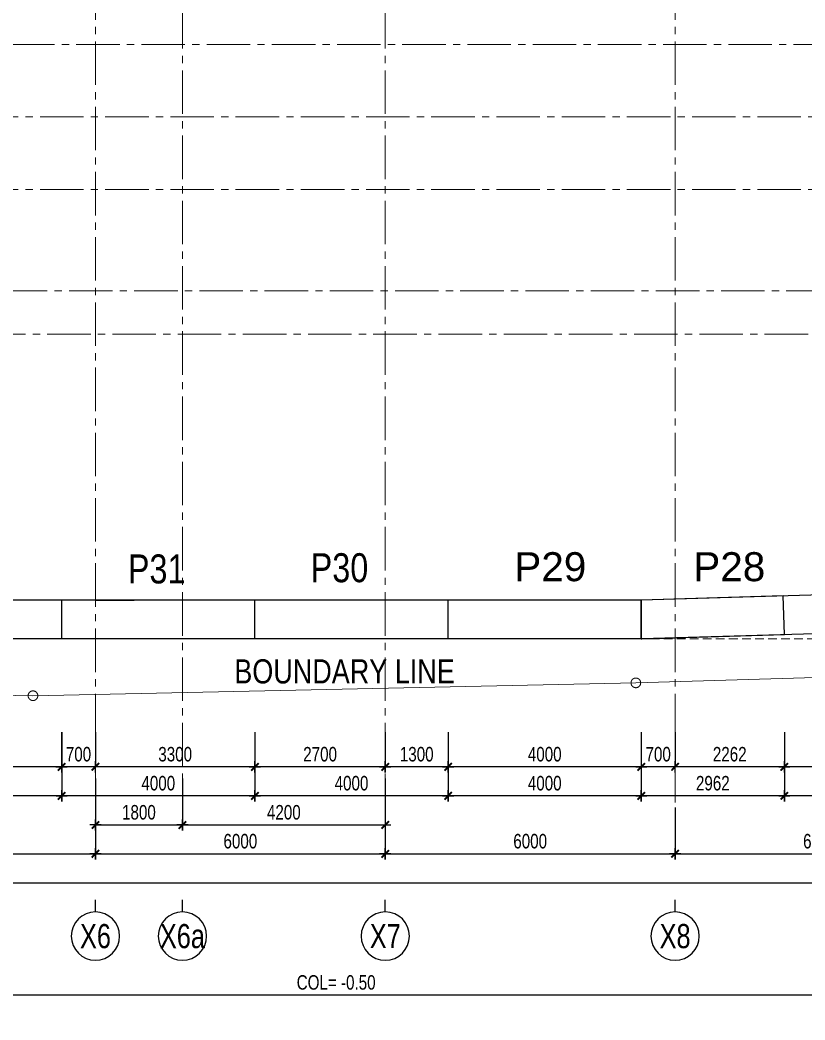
# Model space of a CAD drawing. Header units: millimetres. Extents: x 2611025 to 4139346, y -89870 to 101087.
# Drawn here: x 2686110 to 2702361, y 46563 to 67258 of the extents above; entities that cross this region are included whole.
import ezdxf
from ezdxf.enums import TextEntityAlignment as Align

# ---------------------------------------------------------------- set-up
doc = ezdxf.new("R2010")
doc.units = ezdxf.units.MM
doc.header["$LTSCALE"] = 1200
doc.header["$PDMODE"] = 35
for name, pattern in [('$$DASHED$$', [0.75, 0.5, -0.25]), ('CENTER2', [1.125, 0.75, -0.125, 0.125, -0.125]), ('ChainLines2', [3230, 2800, -140, 150, -140])]:
    doc.linetypes.add(name, pattern=pattern)
for name, color, linetype, lineweight in [('2D_SIKITI', 6, 'ChainLines2', 20), ('BOUND', 3, 'Continuous', 20), ('ESB_TEXT', 3, 'Continuous', 20), ('K-THUOC', 1, 'Continuous', 18)]:
    doc.layers.add(name, color=color, linetype=linetype, lineweight=lineweight)
for name, color, linetype in [('CDC.01.AXIS', 160, 'CENTER2'), ('CDC.02.DIM', 1, 'Continuous'), ('CDC.06.TEXT', 2, 'Continuous'), ('WALL-RC', 2, 'Continuous')]:
    doc.layers.add(name, color=color, linetype=linetype)
doc.styles.add('1', font='arial.ttf', dxfattribs={"width": 0.75})
doc.styles.add('Arial', font='arial.ttf', dxfattribs={"height": 480})
doc.styles.add('BIGTEXT', font='arial.ttf', dxfattribs={"width": 0.8})
doc.styles.add('DIMTEXT', font='romans.shx', dxfattribs={"width": 0.8})
doc.styles.add('ESB_ARIAL', font='arial.ttf', dxfattribs={"width": 0.8})
doc.styles.add('SMTEXT', font='arial.ttf', dxfattribs={"width": 0.75})
doc.dimstyles.new('120X1', dxfattribs={"dimscale": 120, "dimtxt": 2.5, "dimasz": 0.008, "dimexe": 0, "dimexo": 0, "dimgap": 0.9, "dimtad": 1, "dimdec": 0, "dimzin": 13, "dimdsep": 46, "dimtxsty": '1', "dimblk1": 'CHEO', "dimblk2": 'CHEO', "dimsah": 1, "dimcen": 0, "dimclrd": 256, "dimclre": 256, "dimclrt": 3, "dimadec": 0, "dimazin": 0, "dimtfac": 1, "dimtdec": 0, "dimtix": 1, "dimtmove": 2, "dimatfit": 3, "dimldrblk": 'CHEO', "dimfxl": 8, "dimfxlon": 1, "dimtolj": 1, "dimtzin": 13, "dimarcsym": 0})
doc.dimstyles.new('BSV1-100', dxfattribs={"dimtxt": 300, "dimasz": 250, "dimexe": 200, "dimexo": 0, "dimgap": 108, "dimtad": 1, "dimdec": 0, "dimdsep": 46, "dimtxsty": 'SMTEXT', "dimblk": 'ARCHTICK', "dimcen": 100, "dimdle": 250, "dimclrd": 256, "dimclre": 256, "dimclrt": 1, "dimadec": 0, "dimazin": 0, "dimtfac": 1, "dimtdec": 0, "dimtix": 1, "dimtmove": 2, "dimatfit": 3, "dimfxl": 720, "dimfxlon": 1, "dimtolj": 1, "dimtzin": 0, "dimarcsym": 0})
doc.dimstyles.new('BSV100', dxfattribs={"dimscale": 1.5, "dimtxt": 300, "dimasz": 250, "dimexe": 200, "dimexo": 0, "dimgap": 108, "dimtad": 1, "dimdec": 0, "dimdsep": 46, "dimtxsty": 'SMTEXT', "dimblk": 'ARCHTICK', "dimcen": 100, "dimdle": 250, "dimclrd": 256, "dimclre": 256, "dimclrt": 2, "dimadec": 0, "dimazin": 0, "dimtfac": 1, "dimtdec": 0, "dimtix": 1, "dimtmove": 2, "dimatfit": 3, "dimfxl": 550, "dimfxlon": 1, "dimtolj": 1, "dimtzin": 0, "dimarcsym": 0})

# ---------------------------------------------------------------- blocks, each defined once
blk = doc.blocks.new('_ArchTick')
at = {"color": 0, "linetype": 'ByBlock', "const_width": 0.15}
blk.add_lwpolyline([(-0.5, -0.5), (0.5, 0.5)], dxfattribs=at)
blk = doc.blocks.new('*D1680')
at = {"layer": 'BOUND', "lineweight": -2, "transparency": 16777216}
for p, q in [((2672487, 47796), (2672487, 46876)), ((2712822, 47796), (2712822, 46876)), ((2713072, 47076), (2672237, 47076))]:
    blk.add_line(p, q, dxfattribs=at)
at = {"layer": 'Defpoints', "color": 0, "transparency": 16777216}
for p in [(2672487, 55135), (2712822, 55135), (2672487, 47076)]:
    blk.add_point(p, dxfattribs=at)
at = {"layer": 'BOUND', "lineweight": -2, "transparency": 16777216, "xscale": 250, "yscale": 250, "zscale": 250, "rotation": 180}
blk.add_blockref('_ArchTick', (2672487, 47076), dxfattribs=at)
at = {"layer": 'BOUND', "lineweight": -2, "transparency": 16777216, "xscale": 250, "yscale": 250, "zscale": 250}
blk.add_blockref('_ArchTick', (2712822, 47076), dxfattribs=at)
at = {"layer": 'BOUND', "color": 1, "transparency": 16777216, "insert": (2692655, 47339), "char_height": 300, "attachment_point": 5, "style": 'SMTEXT'}
blk.add_mtext('\\A1;COL= -0.50', dxfattribs=at)
blk = doc.blocks.new('*D1693')
at = {"layer": 'Defpoints', "color": 0, "transparency": 16777216}
for p in [(2712822, 55135), (2698985, 54873), (2698985, 45468)]:
    blk.add_point(p, dxfattribs=at)
at = {"layer": 'K-THUOC', "lineweight": -2, "transparency": 16777216}
for p, q in [((2698985, 46293), (2698985, 45168)), ((2712822, 46293), (2712822, 45168)), ((2713197, 45468), (2698610, 45468))]:
    blk.add_line(p, q, dxfattribs=at)
at = {"layer": 'K-THUOC', "lineweight": -2, "transparency": 16777216, "xscale": 375, "yscale": 375, "zscale": 375, "rotation": 180}
blk.add_blockref('_ArchTick', (2698985, 45468), dxfattribs=at)
at = {"layer": 'K-THUOC', "lineweight": -2, "transparency": 16777216, "xscale": 375, "yscale": 375, "zscale": 375}
blk.add_blockref('_ArchTick', (2712822, 45468), dxfattribs=at)
at = {"layer": 'K-THUOC', "color": 2, "transparency": 16777216, "char_height": 300, "attachment_point": 5, "style": 'DIMTEXT'}
for s, insert in [('\\A1;X8&Y1a AREA-TYPE 2', (2705904, 45780)), ('\\A1;SC=45 KN/m', (2705904, 45078))]:
    blk.add_mtext(s, dxfattribs=dict(at, insert=insert))
blk = doc.blocks.new('*D1694')
at = {"layer": 'Defpoints', "color": 0, "transparency": 16777216}
for p in [(2678987, 55135), (2698985, 55135), (2678987, 45468)]:
    blk.add_point(p, dxfattribs=at)
at = {"layer": 'K-THUOC', "lineweight": -2, "transparency": 16777216}
for p, q in [((2678987, 46293), (2678987, 45168)), ((2698985, 46293), (2698985, 45168)), ((2699360, 45468), (2678612, 45468))]:
    blk.add_line(p, q, dxfattribs=at)
at = {"layer": 'K-THUOC', "lineweight": -2, "transparency": 16777216, "xscale": 375, "yscale": 375, "zscale": 375, "rotation": 180}
blk.add_blockref('_ArchTick', (2678987, 45468), dxfattribs=at)
at = {"layer": 'K-THUOC', "lineweight": -2, "transparency": 16777216, "xscale": 375, "yscale": 375, "zscale": 375}
blk.add_blockref('_ArchTick', (2698985, 45468), dxfattribs=at)
at = {"layer": 'K-THUOC', "color": 2, "transparency": 16777216, "char_height": 300, "attachment_point": 5, "style": 'DIMTEXT'}
for s, insert in [('\\A1;RAMP AREA - TYPE 4', (2688986, 45780)), ('\\A1;SC=45 KN/m', (2688986, 45078))]:
    blk.add_mtext(s, dxfattribs=dict(at, insert=insert))
blk = doc.blocks.new('CHEO')
at = {"layer": 'CDC.02.DIM'}
for points in [[(-121, 0), (121, 0)], [(0, 121), (0, -121)]]:
    blk.add_lwpolyline(points, dxfattribs=at)
at = {"layer": 'CDC.02.DIM', "const_width": 40}
blk.add_lwpolyline([(80, 80), (-80, -81)], dxfattribs=at)
blk = doc.blocks.new('*D1811')
at = {"layer": 'CDC.02.DIM', "lineweight": -2, "transparency": 16777216}
for p, q in [((2681672, 50961), (2681672, 50001)), ((2687672, 50961), (2687672, 50001)), ((2681673, 50001), (2687671, 50001))]:
    blk.add_line(p, q, dxfattribs=at)
at = {"layer": 'Defpoints', "color": 0, "transparency": 16777216}
for p in [(2681672, 52519), (2687672, 52519), (2687672, 50001)]:
    blk.add_point(p, dxfattribs=at)
at = {"layer": 'CDC.02.DIM', "lineweight": -2, "transparency": 16777216, "xscale": 0.96, "yscale": 0.96, "zscale": 0.96, "rotation": 180}
blk.add_blockref('CHEO', (2681672, 50001), dxfattribs=at)
at = {"layer": 'CDC.02.DIM', "lineweight": -2, "transparency": 16777216, "xscale": 0.96, "yscale": 0.96, "zscale": 0.96}
blk.add_blockref('CHEO', (2687672, 50001), dxfattribs=at)
at = {"layer": 'CDC.02.DIM', "color": 3, "transparency": 16777216, "insert": (2684672, 50262), "char_height": 300, "attachment_point": 5, "style": '1'}
blk.add_mtext('\\A1;6000', dxfattribs=at)
blk = doc.blocks.new('*D1812')
at = {"layer": 'CDC.02.DIM', "lineweight": -2, "transparency": 16777216}
for p, q in [((2687672, 50961), (2687672, 50001)), ((2693672, 50961), (2693672, 50001)), ((2687673, 50001), (2693671, 50001))]:
    blk.add_line(p, q, dxfattribs=at)
at = {"layer": 'Defpoints', "color": 0, "transparency": 16777216}
for p in [(2687672, 52519), (2693672, 52519), (2693672, 50001)]:
    blk.add_point(p, dxfattribs=at)
at = {"layer": 'CDC.02.DIM', "lineweight": -2, "transparency": 16777216, "xscale": 0.96, "yscale": 0.96, "zscale": 0.96, "rotation": 180}
blk.add_blockref('CHEO', (2687672, 50001), dxfattribs=at)
at = {"layer": 'CDC.02.DIM', "lineweight": -2, "transparency": 16777216, "xscale": 0.96, "yscale": 0.96, "zscale": 0.96}
blk.add_blockref('CHEO', (2693672, 50001), dxfattribs=at)
at = {"layer": 'CDC.02.DIM', "color": 3, "transparency": 16777216, "insert": (2690672, 50262), "char_height": 300, "attachment_point": 5, "style": '1'}
blk.add_mtext('\\A1;6000', dxfattribs=at)
blk = doc.blocks.new('*D1813')
at = {"layer": 'CDC.02.DIM', "lineweight": -2, "transparency": 16777216}
for p, q in [((2693672, 50961), (2693672, 50001)), ((2699672, 50961), (2699672, 50001)), ((2693673, 50001), (2699671, 50001))]:
    blk.add_line(p, q, dxfattribs=at)
at = {"layer": 'Defpoints', "color": 0, "transparency": 16777216}
for p in [(2693672, 52519), (2699672, 52519), (2699672, 50001)]:
    blk.add_point(p, dxfattribs=at)
at = {"layer": 'CDC.02.DIM', "lineweight": -2, "transparency": 16777216, "xscale": 0.96, "yscale": 0.96, "zscale": 0.96, "rotation": 180}
blk.add_blockref('CHEO', (2693672, 50001), dxfattribs=at)
at = {"layer": 'CDC.02.DIM', "lineweight": -2, "transparency": 16777216, "xscale": 0.96, "yscale": 0.96, "zscale": 0.96}
blk.add_blockref('CHEO', (2699672, 50001), dxfattribs=at)
at = {"layer": 'CDC.02.DIM', "color": 3, "transparency": 16777216, "insert": (2696672, 50262), "char_height": 300, "attachment_point": 5, "style": '1'}
blk.add_mtext('\\A1;6000', dxfattribs=at)
blk = doc.blocks.new('*D1814')
at = {"layer": 'CDC.02.DIM', "lineweight": -2, "transparency": 16777216}
for p, q in [((2699672, 50961), (2699672, 50001)), ((2705672, 50961), (2705672, 50001)), ((2699673, 50001), (2705671, 50001))]:
    blk.add_line(p, q, dxfattribs=at)
at = {"layer": 'Defpoints', "color": 0, "transparency": 16777216}
for p in [(2699672, 52519), (2705672, 52519), (2705672, 50001)]:
    blk.add_point(p, dxfattribs=at)
at = {"layer": 'CDC.02.DIM', "lineweight": -2, "transparency": 16777216, "xscale": 0.96, "yscale": 0.96, "zscale": 0.96, "rotation": 180}
blk.add_blockref('CHEO', (2699672, 50001), dxfattribs=at)
at = {"layer": 'CDC.02.DIM', "lineweight": -2, "transparency": 16777216, "xscale": 0.96, "yscale": 0.96, "zscale": 0.96}
blk.add_blockref('CHEO', (2705672, 50001), dxfattribs=at)
at = {"layer": 'CDC.02.DIM', "color": 3, "transparency": 16777216, "insert": (2702672, 50262), "char_height": 300, "attachment_point": 5, "style": '1'}
blk.add_mtext('\\A1;6000', dxfattribs=at)
blk = doc.blocks.new('_Axis name')
at = {"layer": 'CDC.02.DIM'}
blk.add_line((0, 2.5), (0, 0), dxfattribs=at)
blk.add_circle((0, 7.5), 5, dxfattribs=at)
at = {"layer": 'CDC.02.DIM', "style": 'BIGTEXT', "width": 0.75}
blk.add_attdef('.', text='', height=5, dxfattribs=at).set_placement((0, 7.5), align=Align.MIDDLE)
blk = doc.blocks.new('*D1815')
at = {"layer": 'CDC.02.DIM', "lineweight": -2, "transparency": 16777216}
for p, q in [((2657672, 50361), (2657672, 49401)), ((2705672, 50361), (2705672, 49401)), ((2657673, 49401), (2705671, 49401))]:
    blk.add_line(p, q, dxfattribs=at)
at = {"layer": 'Defpoints', "color": 0, "transparency": 16777216}
for p in [(2657672, 52519), (2705672, 52519), (2705672, 49401)]:
    blk.add_point(p, dxfattribs=at)
at = {"layer": 'CDC.02.DIM', "lineweight": -2, "transparency": 16777216, "xscale": 0.96, "yscale": 0.96, "zscale": 0.96, "rotation": 180}
blk.add_blockref('CHEO', (2657672, 49401), dxfattribs=at)
at = {"layer": 'CDC.02.DIM', "lineweight": -2, "transparency": 16777216, "xscale": 0.96, "yscale": 0.96, "zscale": 0.96}
blk.add_blockref('CHEO', (2705672, 49401), dxfattribs=at)
at = {"layer": 'CDC.02.DIM', "color": 3, "transparency": 16777216, "insert": (2681672, 49662), "char_height": 300, "attachment_point": 5, "style": '1'}
blk.add_mtext('\\A1;48000', dxfattribs=at)
blk = doc.blocks.new('*D1820')
at = {"layer": 'CDC.02.DIM', "lineweight": -2, "transparency": 16777216}
for p, q in [((2687672, 51559), (2687672, 50599)), ((2689472, 51559), (2689472, 50599)), ((2687673, 50599), (2689471, 50599))]:
    blk.add_line(p, q, dxfattribs=at)
at = {"layer": 'Defpoints', "color": 0, "transparency": 16777216}
for p in [(2687672, 52519), (2689472, 52519), (2689472, 50599)]:
    blk.add_point(p, dxfattribs=at)
at = {"layer": 'CDC.02.DIM', "lineweight": -2, "transparency": 16777216, "xscale": 0.96, "yscale": 0.96, "zscale": 0.96, "rotation": 180}
blk.add_blockref('CHEO', (2687672, 50599), dxfattribs=at)
at = {"layer": 'CDC.02.DIM', "lineweight": -2, "transparency": 16777216, "xscale": 0.96, "yscale": 0.96, "zscale": 0.96}
blk.add_blockref('CHEO', (2689472, 50599), dxfattribs=at)
at = {"layer": 'CDC.02.DIM', "color": 3, "transparency": 16777216, "insert": (2688572, 50860), "char_height": 300, "attachment_point": 5, "style": '1'}
blk.add_mtext('\\A1;1800', dxfattribs=at)
blk = doc.blocks.new('*D1821')
at = {"layer": 'CDC.02.DIM', "lineweight": -2, "transparency": 16777216}
for p, q in [((2689472, 51559), (2689472, 50599)), ((2693672, 51559), (2693672, 50599)), ((2689473, 50599), (2693671, 50599))]:
    blk.add_line(p, q, dxfattribs=at)
at = {"layer": 'Defpoints', "color": 0, "transparency": 16777216}
for p in [(2689472, 52519), (2693672, 52519), (2693672, 50599)]:
    blk.add_point(p, dxfattribs=at)
at = {"layer": 'CDC.02.DIM', "lineweight": -2, "transparency": 16777216, "xscale": 0.96, "yscale": 0.96, "zscale": 0.96, "rotation": 180}
blk.add_blockref('CHEO', (2689472, 50599), dxfattribs=at)
at = {"layer": 'CDC.02.DIM', "lineweight": -2, "transparency": 16777216, "xscale": 0.96, "yscale": 0.96, "zscale": 0.96}
blk.add_blockref('CHEO', (2693672, 50599), dxfattribs=at)
at = {"layer": 'CDC.02.DIM', "color": 3, "transparency": 16777216, "insert": (2691572, 50860), "char_height": 300, "attachment_point": 5, "style": '1'}
blk.add_mtext('\\A1;4200', dxfattribs=at)
blk = doc.blocks.new('*D1828')
at = {"layer": 'CDC.02.DIM', "lineweight": -2, "transparency": 16777216}
for p, q in [((2701934, 52519), (2701934, 51801)), ((2704883, 52519), (2704883, 51801)), ((2704882, 51801), (2701935, 51801))]:
    blk.add_line(p, q, dxfattribs=at)
at = {"layer": 'Defpoints', "color": 0, "transparency": 16777216}
for p in [(2701934, 52519), (2704883, 52519), (2701934, 51801)]:
    blk.add_point(p, dxfattribs=at)
at = {"layer": 'CDC.02.DIM', "lineweight": -2, "transparency": 16777216, "xscale": 0.96, "yscale": 0.96, "zscale": 0.96, "rotation": 180}
blk.add_blockref('CHEO', (2701934, 51801), dxfattribs=at)
at = {"layer": 'CDC.02.DIM', "lineweight": -2, "transparency": 16777216, "xscale": 0.96, "yscale": 0.96, "zscale": 0.96}
blk.add_blockref('CHEO', (2704883, 51801), dxfattribs=at)
at = {"layer": 'CDC.02.DIM', "color": 3, "transparency": 16777216, "insert": (2703409, 52062), "char_height": 300, "attachment_point": 5, "style": '1'}
blk.add_mtext('\\A1;2949', dxfattribs=at)
blk = doc.blocks.new('*D1829')
at = {"layer": 'CDC.02.DIM', "lineweight": -2, "transparency": 16777216}
for p, q in [((2699672, 52519), (2699672, 51801)), ((2701934, 52519), (2701934, 51801)), ((2701933, 51801), (2699673, 51801))]:
    blk.add_line(p, q, dxfattribs=at)
at = {"layer": 'Defpoints', "color": 0, "transparency": 16777216}
for p in [(2699672, 52519), (2701934, 52519), (2699672, 51801)]:
    blk.add_point(p, dxfattribs=at)
at = {"layer": 'CDC.02.DIM', "lineweight": -2, "transparency": 16777216, "xscale": 0.96, "yscale": 0.96, "zscale": 0.96, "rotation": 180}
blk.add_blockref('CHEO', (2699672, 51801), dxfattribs=at)
at = {"layer": 'CDC.02.DIM', "lineweight": -2, "transparency": 16777216, "xscale": 0.96, "yscale": 0.96, "zscale": 0.96}
blk.add_blockref('CHEO', (2701934, 51801), dxfattribs=at)
at = {"layer": 'CDC.02.DIM', "color": 3, "transparency": 16777216, "insert": (2700803, 52062), "char_height": 300, "attachment_point": 5, "style": '1'}
blk.add_mtext('\\A1;2262', dxfattribs=at)
blk = doc.blocks.new('*D1830')
at = {"layer": 'CDC.02.DIM', "lineweight": -2, "transparency": 16777216}
for p, q in [((2698972, 52519), (2698972, 51801)), ((2699672, 52519), (2699672, 51801)), ((2698971, 51801), (2698970, 51801)), ((2699672, 51801), (2698972, 51801)), ((2699673, 51801), (2699674, 51801))]:
    blk.add_line(p, q, dxfattribs=at)
at = {"layer": 'Defpoints', "color": 0, "transparency": 16777216}
for p in [(2698972, 52519), (2699672, 52519), (2698972, 51801)]:
    blk.add_point(p, dxfattribs=at)
at = {"layer": 'CDC.02.DIM', "lineweight": -2, "transparency": 16777216, "xscale": 0.96, "yscale": 0.96, "zscale": 0.96}
blk.add_blockref('CHEO', (2698972, 51801), dxfattribs=at)
at = {"layer": 'CDC.02.DIM', "lineweight": -2, "transparency": 16777216, "xscale": 0.96, "yscale": 0.96, "zscale": 0.96, "rotation": 180}
blk.add_blockref('CHEO', (2699672, 51801), dxfattribs=at)
at = {"layer": 'CDC.02.DIM', "color": 3, "transparency": 16777216, "insert": (2699322, 52062), "char_height": 300, "attachment_point": 5, "style": '1'}
blk.add_mtext('\\A1;700', dxfattribs=at)
blk = doc.blocks.new('*D1831')
at = {"layer": 'CDC.02.DIM', "lineweight": -2, "transparency": 16777216}
for p, q in [((2694973, 52519), (2694973, 51801)), ((2698972, 52519), (2698972, 51801)), ((2698971, 51801), (2694974, 51801))]:
    blk.add_line(p, q, dxfattribs=at)
at = {"layer": 'Defpoints', "color": 0, "transparency": 16777216}
for p in [(2694973, 52519), (2698972, 52519), (2694973, 51801)]:
    blk.add_point(p, dxfattribs=at)
at = {"layer": 'CDC.02.DIM', "lineweight": -2, "transparency": 16777216, "xscale": 0.96, "yscale": 0.96, "zscale": 0.96, "rotation": 180}
blk.add_blockref('CHEO', (2694973, 51801), dxfattribs=at)
at = {"layer": 'CDC.02.DIM', "lineweight": -2, "transparency": 16777216, "xscale": 0.96, "yscale": 0.96, "zscale": 0.96}
blk.add_blockref('CHEO', (2698972, 51801), dxfattribs=at)
at = {"layer": 'CDC.02.DIM', "color": 3, "transparency": 16777216, "insert": (2696973, 52062), "char_height": 300, "attachment_point": 5, "style": '1'}
blk.add_mtext('\\A1;4000', dxfattribs=at)
blk = doc.blocks.new('*D1832')
at = {"layer": 'CDC.02.DIM', "lineweight": -2, "transparency": 16777216}
for p, q in [((2693672, 52519), (2693672, 51801)), ((2694973, 52519), (2694973, 51801)), ((2694972, 51801), (2693673, 51801))]:
    blk.add_line(p, q, dxfattribs=at)
at = {"layer": 'Defpoints', "color": 0, "transparency": 16777216}
for p in [(2693672, 52519), (2694973, 52519), (2693672, 51801)]:
    blk.add_point(p, dxfattribs=at)
at = {"layer": 'CDC.02.DIM', "lineweight": -2, "transparency": 16777216, "xscale": 0.96, "yscale": 0.96, "zscale": 0.96, "rotation": 180}
blk.add_blockref('CHEO', (2693672, 51801), dxfattribs=at)
at = {"layer": 'CDC.02.DIM', "lineweight": -2, "transparency": 16777216, "xscale": 0.96, "yscale": 0.96, "zscale": 0.96}
blk.add_blockref('CHEO', (2694973, 51801), dxfattribs=at)
at = {"layer": 'CDC.02.DIM', "color": 3, "transparency": 16777216, "insert": (2694323, 52062), "char_height": 300, "attachment_point": 5, "style": '1'}
blk.add_mtext('\\A1;1300', dxfattribs=at)
blk = doc.blocks.new('*D1833')
at = {"layer": 'CDC.02.DIM', "lineweight": -2, "transparency": 16777216}
for p, q in [((2690973, 52519), (2690973, 51801)), ((2693672, 52519), (2693672, 51801)), ((2693671, 51801), (2690974, 51801))]:
    blk.add_line(p, q, dxfattribs=at)
at = {"layer": 'Defpoints', "color": 0, "transparency": 16777216}
for p in [(2690973, 52519), (2693672, 52519), (2690973, 51801)]:
    blk.add_point(p, dxfattribs=at)
at = {"layer": 'CDC.02.DIM', "lineweight": -2, "transparency": 16777216, "xscale": 0.96, "yscale": 0.96, "zscale": 0.96, "rotation": 180}
blk.add_blockref('CHEO', (2690973, 51801), dxfattribs=at)
at = {"layer": 'CDC.02.DIM', "lineweight": -2, "transparency": 16777216, "xscale": 0.96, "yscale": 0.96, "zscale": 0.96}
blk.add_blockref('CHEO', (2693672, 51801), dxfattribs=at)
at = {"layer": 'CDC.02.DIM', "color": 3, "transparency": 16777216, "insert": (2692323, 52062), "char_height": 300, "attachment_point": 5, "style": '1'}
blk.add_mtext('\\A1;2700', dxfattribs=at)
blk = doc.blocks.new('*D1834')
at = {"layer": 'CDC.02.DIM', "lineweight": -2, "transparency": 16777216}
for p, q in [((2687672, 52519), (2687672, 51801)), ((2690973, 52519), (2690973, 51801)), ((2690972, 51801), (2687673, 51801))]:
    blk.add_line(p, q, dxfattribs=at)
at = {"layer": 'Defpoints', "color": 0, "transparency": 16777216}
for p in [(2687672, 52519), (2690973, 52519), (2687672, 51801)]:
    blk.add_point(p, dxfattribs=at)
at = {"layer": 'CDC.02.DIM', "lineweight": -2, "transparency": 16777216, "xscale": 0.96, "yscale": 0.96, "zscale": 0.96, "rotation": 180}
blk.add_blockref('CHEO', (2687672, 51801), dxfattribs=at)
at = {"layer": 'CDC.02.DIM', "lineweight": -2, "transparency": 16777216, "xscale": 0.96, "yscale": 0.96, "zscale": 0.96}
blk.add_blockref('CHEO', (2690973, 51801), dxfattribs=at)
at = {"layer": 'CDC.02.DIM', "color": 3, "transparency": 16777216, "insert": (2689323, 52062), "char_height": 300, "attachment_point": 5, "style": '1'}
blk.add_mtext('\\A1;3300', dxfattribs=at)
blk = doc.blocks.new('*D1835')
at = {"layer": 'CDC.02.DIM', "lineweight": -2, "transparency": 16777216}
for p, q in [((2686971, 52519), (2686971, 51801)), ((2687670, 52519), (2687670, 51801)), ((2686970, 51801), (2686969, 51801)), ((2687670, 51801), (2686971, 51801)), ((2687671, 51801), (2687672, 51801))]:
    blk.add_line(p, q, dxfattribs=at)
at = {"layer": 'Defpoints', "color": 0, "transparency": 16777216}
for p in [(2686971, 52519), (2687670, 52519), (2686971, 51801)]:
    blk.add_point(p, dxfattribs=at)
at = {"layer": 'CDC.02.DIM', "lineweight": -2, "transparency": 16777216, "xscale": 0.96, "yscale": 0.96, "zscale": 0.96}
blk.add_blockref('CHEO', (2686971, 51801), dxfattribs=at)
at = {"layer": 'CDC.02.DIM', "lineweight": -2, "transparency": 16777216, "xscale": 0.96, "yscale": 0.96, "zscale": 0.96, "rotation": 180}
blk.add_blockref('CHEO', (2687670, 51801), dxfattribs=at)
at = {"layer": 'CDC.02.DIM', "color": 3, "transparency": 16777216, "insert": (2687321, 52062), "char_height": 300, "attachment_point": 5, "style": '1'}
blk.add_mtext('\\A1;700', dxfattribs=at)
blk = doc.blocks.new('*D1836')
at = {"layer": 'CDC.02.DIM', "lineweight": -2, "transparency": 16777216}
for p, q in [((2682973, 52519), (2682973, 51801)), ((2686973, 52519), (2686973, 51801)), ((2686972, 51801), (2682974, 51801))]:
    blk.add_line(p, q, dxfattribs=at)
at = {"layer": 'Defpoints', "color": 0, "transparency": 16777216}
for p in [(2682973, 52519), (2686973, 52519), (2682973, 51801)]:
    blk.add_point(p, dxfattribs=at)
at = {"layer": 'CDC.02.DIM', "lineweight": -2, "transparency": 16777216, "xscale": 0.96, "yscale": 0.96, "zscale": 0.96, "rotation": 180}
blk.add_blockref('CHEO', (2682973, 51801), dxfattribs=at)
at = {"layer": 'CDC.02.DIM', "lineweight": -2, "transparency": 16777216, "xscale": 0.96, "yscale": 0.96, "zscale": 0.96}
blk.add_blockref('CHEO', (2686973, 51801), dxfattribs=at)
at = {"layer": 'CDC.02.DIM', "color": 3, "transparency": 16777216, "insert": (2684973, 52062), "char_height": 300, "attachment_point": 5, "style": '1'}
blk.add_mtext('\\A1;4000', dxfattribs=at)
blk = doc.blocks.new('*D1853')
at = {"layer": 'CDC.02.DIM', "lineweight": -2, "transparency": 16777216}
for p, q in [((2701934, 52161), (2701934, 51201)), ((2704883, 52161), (2704883, 51201)), ((2704882, 51201), (2701935, 51201))]:
    blk.add_line(p, q, dxfattribs=at)
at = {"layer": 'Defpoints', "color": 0, "transparency": 16777216}
for p in [(2701934, 52519), (2704883, 52519), (2701934, 51201)]:
    blk.add_point(p, dxfattribs=at)
at = {"layer": 'CDC.02.DIM', "lineweight": -2, "transparency": 16777216, "xscale": 0.96, "yscale": 0.96, "zscale": 0.96, "rotation": 180}
blk.add_blockref('CHEO', (2701934, 51201), dxfattribs=at)
at = {"layer": 'CDC.02.DIM', "lineweight": -2, "transparency": 16777216, "xscale": 0.96, "yscale": 0.96, "zscale": 0.96}
blk.add_blockref('CHEO', (2704883, 51201), dxfattribs=at)
at = {"layer": 'CDC.02.DIM', "color": 3, "transparency": 16777216, "insert": (2703409, 51462), "char_height": 300, "attachment_point": 5, "style": '1'}
blk.add_mtext('\\A1;2949', dxfattribs=at)
blk = doc.blocks.new('*D1854')
at = {"layer": 'CDC.02.DIM', "lineweight": -2, "transparency": 16777216}
for p, q in [((2694973, 52161), (2694973, 51201)), ((2698972, 52161), (2698972, 51201)), ((2698971, 51201), (2694974, 51201))]:
    blk.add_line(p, q, dxfattribs=at)
at = {"layer": 'Defpoints', "color": 0, "transparency": 16777216}
for p in [(2694973, 52519), (2698972, 52519), (2694973, 51201)]:
    blk.add_point(p, dxfattribs=at)
at = {"layer": 'CDC.02.DIM', "lineweight": -2, "transparency": 16777216, "xscale": 0.96, "yscale": 0.96, "zscale": 0.96, "rotation": 180}
blk.add_blockref('CHEO', (2694973, 51201), dxfattribs=at)
at = {"layer": 'CDC.02.DIM', "lineweight": -2, "transparency": 16777216, "xscale": 0.96, "yscale": 0.96, "zscale": 0.96}
blk.add_blockref('CHEO', (2698972, 51201), dxfattribs=at)
at = {"layer": 'CDC.02.DIM', "color": 3, "transparency": 16777216, "insert": (2696973, 51462), "char_height": 300, "attachment_point": 5, "style": '1'}
blk.add_mtext('\\A1;4000', dxfattribs=at)
blk = doc.blocks.new('*D1855')
at = {"layer": 'CDC.02.DIM', "lineweight": -2, "transparency": 16777216}
for p, q in [((2690973, 52161), (2690973, 51201)), ((2694973, 52161), (2694973, 51201)), ((2694972, 51201), (2690974, 51201))]:
    blk.add_line(p, q, dxfattribs=at)
at = {"layer": 'Defpoints', "color": 0, "transparency": 16777216}
for p in [(2690973, 52519), (2694973, 52519), (2690973, 51201)]:
    blk.add_point(p, dxfattribs=at)
at = {"layer": 'CDC.02.DIM', "lineweight": -2, "transparency": 16777216, "xscale": 0.96, "yscale": 0.96, "zscale": 0.96, "rotation": 180}
blk.add_blockref('CHEO', (2690973, 51201), dxfattribs=at)
at = {"layer": 'CDC.02.DIM', "lineweight": -2, "transparency": 16777216, "xscale": 0.96, "yscale": 0.96, "zscale": 0.96}
blk.add_blockref('CHEO', (2694973, 51201), dxfattribs=at)
at = {"layer": 'CDC.02.DIM', "color": 3, "transparency": 16777216, "insert": (2692973, 51462), "char_height": 300, "attachment_point": 5, "style": '1'}
blk.add_mtext('\\A1;4000', dxfattribs=at)
blk = doc.blocks.new('*D1856')
at = {"layer": 'CDC.02.DIM', "lineweight": -2, "transparency": 16777216}
for p, q in [((2686973, 52161), (2686973, 51201)), ((2690973, 52161), (2690973, 51201)), ((2690972, 51201), (2686974, 51201))]:
    blk.add_line(p, q, dxfattribs=at)
at = {"layer": 'Defpoints', "color": 0, "transparency": 16777216}
for p in [(2686973, 52519), (2690973, 52519), (2686973, 51201)]:
    blk.add_point(p, dxfattribs=at)
at = {"layer": 'CDC.02.DIM', "lineweight": -2, "transparency": 16777216, "xscale": 0.96, "yscale": 0.96, "zscale": 0.96, "rotation": 180}
blk.add_blockref('CHEO', (2686973, 51201), dxfattribs=at)
at = {"layer": 'CDC.02.DIM', "lineweight": -2, "transparency": 16777216, "xscale": 0.96, "yscale": 0.96, "zscale": 0.96}
blk.add_blockref('CHEO', (2690973, 51201), dxfattribs=at)
at = {"layer": 'CDC.02.DIM', "color": 3, "transparency": 16777216, "insert": (2688973, 51462), "char_height": 300, "attachment_point": 5, "style": '1'}
blk.add_mtext('\\A1;4000', dxfattribs=at)
blk = doc.blocks.new('*D1857')
at = {"layer": 'CDC.02.DIM', "lineweight": -2, "transparency": 16777216}
for p, q in [((2682973, 52161), (2682973, 51201)), ((2686973, 52161), (2686973, 51201)), ((2686972, 51201), (2682974, 51201))]:
    blk.add_line(p, q, dxfattribs=at)
at = {"layer": 'Defpoints', "color": 0, "transparency": 16777216}
for p in [(2682973, 52519), (2686973, 52519), (2682973, 51201)]:
    blk.add_point(p, dxfattribs=at)
at = {"layer": 'CDC.02.DIM', "lineweight": -2, "transparency": 16777216, "xscale": 0.96, "yscale": 0.96, "zscale": 0.96, "rotation": 180}
blk.add_blockref('CHEO', (2682973, 51201), dxfattribs=at)
at = {"layer": 'CDC.02.DIM', "lineweight": -2, "transparency": 16777216, "xscale": 0.96, "yscale": 0.96, "zscale": 0.96}
blk.add_blockref('CHEO', (2686973, 51201), dxfattribs=at)
at = {"layer": 'CDC.02.DIM', "color": 3, "transparency": 16777216, "insert": (2684973, 51462), "char_height": 300, "attachment_point": 5, "style": '1'}
blk.add_mtext('\\A1;4000', dxfattribs=at)
blk = doc.blocks.new('*D1866')
at = {"layer": 'CDC.02.DIM', "lineweight": -2, "transparency": 16777216}
for p, q in [((2698972, 52161), (2698972, 51201)), ((2701934, 52161), (2701934, 51201)), ((2701933, 51201), (2698973, 51201))]:
    blk.add_line(p, q, dxfattribs=at)
at = {"layer": 'Defpoints', "color": 0, "transparency": 16777216}
for p in [(2698972, 52519), (2701934, 52519), (2698972, 51201)]:
    blk.add_point(p, dxfattribs=at)
at = {"layer": 'CDC.02.DIM', "lineweight": -2, "transparency": 16777216, "xscale": 0.96, "yscale": 0.96, "zscale": 0.96, "rotation": 180}
blk.add_blockref('CHEO', (2698972, 51201), dxfattribs=at)
at = {"layer": 'CDC.02.DIM', "lineweight": -2, "transparency": 16777216, "xscale": 0.96, "yscale": 0.96, "zscale": 0.96}
blk.add_blockref('CHEO', (2701934, 51201), dxfattribs=at)
at = {"layer": 'CDC.02.DIM', "color": 3, "transparency": 16777216, "insert": (2700453, 51462), "char_height": 300, "attachment_point": 5, "style": '1'}
blk.add_mtext('\\A1;2962', dxfattribs=at)

msp = doc.modelspace()

# ---------------------------------------------------------------- linework, layer by layer
at = {"layer": '2D_SIKITI', "color": 220, "true_color": 0xff00bf}
for p, q in [((2698859.5, 53539.9), (2713279, 53974.2)), ((2686378.8, 53273.7), (2698859.5, 53539.9)), ((2683429.5, 53316.9), (2686378.8, 53273.7))]:
    msp.add_line(p, q, dxfattribs=at)
for centre in [(2698859.5, 53539.9), (2686378.8, 53273.7)]:
    msp.add_circle(centre, 100, dxfattribs=at)
at = {"layer": 'BOUND', "color": 8, "linetype": '$$DASHED$$', "ltscale": 0.3}
msp.add_line((2645977.6, 54453.1), (2715294.7, 54453.1), dxfattribs=at)
at = {"layer": 'CDC.01.AXIS', "color": 5, "lineweight": 9, "true_color": 0x0100ff}
for p, q in [((2687671.5, 95164), (2687673.4, 50000.8)), ((2699671.5, 95164), (2699671.5, 50000.8)), ((2689472.4, 94565.7), (2689473.4, 50599.2)), ((2693672.4, 94565.7), (2693671.5, 50000.8)), ((2644074.8, 66752.1), (2717580.1, 66752.1)), ((2644674.8, 65252.1), (2716980.1, 65252.1)), ((2644674.8, 63752.1), (2716980.1, 63752.1)), ((2645274.8, 61653.1), (2716380.2, 61655.3)), ((2643474.8, 60752.1), (2718332.4, 60753.1))]:
    msp.add_line(p, q, dxfattribs=at)
at = {"layer": 'WALL-RC'}
for p, q in [((2701934.2, 54538.3), (2701911.1, 55337.9)), ((2686972.8, 54453.1), (2686972.8, 55253.1)), ((2687672.5, 55253.1), (2688472.5, 55253.1)), ((2690972.8, 54453.1), (2690972.8, 55253.1)), ((2694972.8, 54453.1), (2694972.8, 55253.1)), ((2698972.4, 54453.1), (2698972.4, 55253.1))]:
    msp.add_line(p, q, dxfattribs=at)
for points in [[(2648332.4, 77653.1), (2648332.4, 91203.1), (2656772.4, 91203.1), (2664272.5, 91203.1), (2710408.5, 91203.1), (2712390.7, 89226.2), (2712822.4, 82559), (2712822.4, 57203.7), (2707832.2, 54708.5), (2698984, 54453.1), (2660672.4, 54453.1), (2658872.4, 54453.1), (2652246.9, 54453.1), (2648332.4, 58271.9), (2648332.4, 77353.6)], [(2649132.4, 77653.1), (2649132.4, 90403.1), (2656772.4, 90403.1), (2664272.5, 90403.1), (2710077.3, 90403.1), (2711612.2, 88869.2), (2712022.4, 82533.1), (2712022.4, 57698.1), (2707632.4, 55503.1), (2698972.4, 55253.1), (2660672.4, 55253.1), (2658872.4, 55253.1), (2652572.4, 55253.1), (2649132.4, 58609.1), (2649132.4, 77353.6)]]:
    msp.add_lwpolyline(points, dxfattribs=at)
msp.add_lwpolyline([(2698972.4, 55253.1), (2698972.4, 54453.1), (2698984, 54453.1), (2701934.2, 54538.3), (2701911.1, 55337.9), (2698972.4, 55253.1)], close=True, dxfattribs=at)

# ---------------------------------------------------------------- block references
at = {"layer": 'CDC.02.DIM'}
ref = msp.add_blockref('_Axis name', (2687672.5, 49049.7), dxfattribs=dict(at, xscale=-100, yscale=100, zscale=100, rotation=180))
ref.add_attrib('.', 'X6', dxfattribs={"height": 500, "style": 'BIGTEXT', "width": 0.75}).set_placement((2687672.5, 48299.7), align=Align.MIDDLE)
ref = msp.add_blockref('_Axis name', (2689472.5, 49049.7), dxfattribs=dict(at, xscale=-100, yscale=100, zscale=100, rotation=180))
ref.add_attrib('.', 'X6a', dxfattribs={"height": 500, "style": 'BIGTEXT', "width": 0.75}).set_placement((2689472.5, 48299.7), align=Align.MIDDLE)
ref = msp.add_blockref('_Axis name', (2693672.5, 49049.7), dxfattribs=dict(at, xscale=-100, yscale=100, zscale=100, rotation=180))
ref.add_attrib('.', 'X7', dxfattribs={"height": 500, "style": 'BIGTEXT', "width": 0.75}).set_placement((2693672.5, 48299.7), align=Align.MIDDLE)
ref = msp.add_blockref('_Axis name', (2699672.5, 49049.7), dxfattribs=dict(at, xscale=-100, yscale=100, zscale=100, rotation=180))
ref.add_attrib('.', 'X8', dxfattribs={"height": 500, "style": 'BIGTEXT', "width": 0.75}).set_placement((2699672.5, 48299.7), align=Align.MIDDLE)

# ---------------------------------------------------------------- texts
at = {"layer": 'CDC.06.TEXT', "ltscale": 0.5, "style": 'Arial'}
msp.add_text('P29', height=600, dxfattribs=at).set_placement((2697089, 55943.9), align=Align.MIDDLE_CENTER)
at = {"layer": 'CDC.06.TEXT', "style": 'Arial'}
msp.add_text('P28', height=600, dxfattribs=at).set_placement((2700793.8, 55943.9), align=Align.MIDDLE_CENTER)
at = {"layer": 'CDC.06.TEXT', "ltscale": 0.5, "char_height": 600, "attachment_point": 1, "style": 'Arial'}
for s, insert in [('{\\W0.8;P31}', (2688342.9, 56197.8)), ('{\\W0.8;P30}', (2692127.4, 56222.8))]:
    msp.add_mtext_dynamic_manual_height_columns(s, width=1245.05, gutter_width=1250, heights=[0], dxfattribs=dict(at, insert=insert))
at = {"layer": 'ESB_TEXT', "insert": (2692828.9, 53774.3), "char_height": 500, "attachment_point": 5, "style": 'ESB_ARIAL'}
msp.add_mtext_dynamic_manual_height_columns('BOUNDARY LINE', width=14660.185, gutter_width=2000, heights=[0], dxfattribs=at)

# ---------------------------------------------------------------- dimensions: what is measured, and where the dimension line sits
at = {"layer": 'BOUND'}
dim = msp.add_linear_dim(base=(2672486.8, 47075.8), p1=(2712822.4, 55134.8), p2=(2672486.8, 55134.8), text='COL= -0.50', dimstyle='BSV1-100', dxfattribs=at)
dim.commit()
dim.dimension.update_dxf_attribs({"geometry": '*D1680', "text_midpoint": (2692654.6, 47339)})
at = {"layer": 'CDC.02.DIM'}
for base, p1, p2, picture, middle in [((2705672.4, 49400.8), (2657672.4, 52518.6), (2705672.4, 52518.6), '*D1815', (2681672.4, 49662)), ((2687672.4, 50000.8), (2681672.4, 52518.6), (2687672.4, 52518.6), '*D1811', (2684672.4, 50262)), ((2682972.8, 51800.8), (2686972.8, 52518.6), (2682972.8, 52518.6), '*D1836', (2684972.8, 52062)), ((2682972.8, 51200.8), (2686972.8, 52518.6), (2682972.8, 52518.6), '*D1857', (2684972.8, 51462)), ((2686970.9, 51800.8), (2687670.5, 52518.6), (2686970.9, 52518.6), '*D1835', (2687320.7, 52062)), ((2686972.8, 51200.8), (2690972.8, 52518.6), (2686972.8, 52518.6), '*D1856', (2688972.8, 51462)), ((2693672.4, 50000.8), (2687672.4, 52518.6), (2693672.4, 52518.6), '*D1812', (2690672.4, 50262)), ((2689472.4, 50599.2), (2687672.4, 52518.6), (2689472.4, 52518.6), '*D1820', (2688572.4, 50860.4)), ((2687672.4, 51800.8), (2690972.8, 52518.6), (2687672.4, 52518.6), '*D1834', (2689322.6, 52062.1)), ((2693672.4, 50599.2), (2689472.4, 52518.6), (2693672.4, 52518.6), '*D1821', (2691572.4, 50860.4)), ((2690972.8, 51800.8), (2693672.5, 52518.6), (2690972.8, 52518.6), '*D1833', (2692322.6, 52062)), ((2690972.8, 51200.8), (2694972.8, 52518.6), (2690972.8, 52518.6), '*D1855', (2692972.8, 51462)), ((2699672.4, 50000.8), (2693672.4, 52518.6), (2699672.4, 52518.6), '*D1813', (2696672.4, 50262)), ((2693672.5, 51800.8), (2694972.8, 52518.6), (2693672.5, 52518.6), '*D1832', (2694322.6, 52062.1)), ((2694972.8, 51800.8), (2698972.4, 52518.6), (2694972.8, 52518.6), '*D1831', (2696972.6, 52062)), ((2694972.8, 51200.8), (2698972.4, 52518.6), (2694972.8, 52518.6), '*D1854', (2696972.6, 51462)), ((2698972.4, 51800.8), (2699672.5, 52518.6), (2698972.4, 52518.6), '*D1830', (2699322.4, 52062)), ((2698972.4, 51200.8), (2701934.2, 52518.6), (2698972.4, 52518.6), '*D1866', (2700453.3, 51462)), ((2705672.4, 50000.8), (2699672.4, 52518.6), (2705672.4, 52518.6), '*D1814', (2702672.4, 50262)), ((2699672.5, 51800.8), (2701934.2, 52518.6), (2699672.5, 52518.6), '*D1829', (2700803.3, 52062)), ((2701934.2, 51800.8), (2704882.9, 52518.6), (2701934.2, 52518.6), '*D1828', (2703408.5, 52062)), ((2701934.2, 51200.8), (2704882.9, 52518.6), (2701934.2, 52518.6), '*D1853', (2703408.5, 51462))]:
    dim = msp.add_linear_dim(base=base, p1=p1, p2=p2, dimstyle='120X1', dxfattribs=at)
    dim.commit()
    dim.dimension.update_dxf_attribs({"geometry": picture, "text_midpoint": middle})
at = {"layer": 'K-THUOC'}
for base, p1, p2, text, picture, middle in [((2678986.8, 45468.1), (2698985.4, 55134.8), (2678986.8, 55134.8), 'RAMP AREA - TYPE 4\\XSC=45 KN/m', '*D1694', (2688986.1, 45468.1)), ((2698985.4, 45468.1), (2712822.4, 55134.8), (2698985.4, 54873.1), 'X8&Y1a AREA-TYPE 2\\XSC=45 KN/m', '*D1693', (2705903.9, 45468.1))]:
    dim = msp.add_linear_dim(base=base, p1=p1, p2=p2, text=text, dimstyle='BSV100', override={"dimtxt": 200, "dimtxsty": 'DIMTEXT'}, dxfattribs=at)
    dim.commit()
    dim.dimension.update_dxf_attribs({"geometry": picture, "text_midpoint": middle})

doc.saveas('drawing.dxf')
